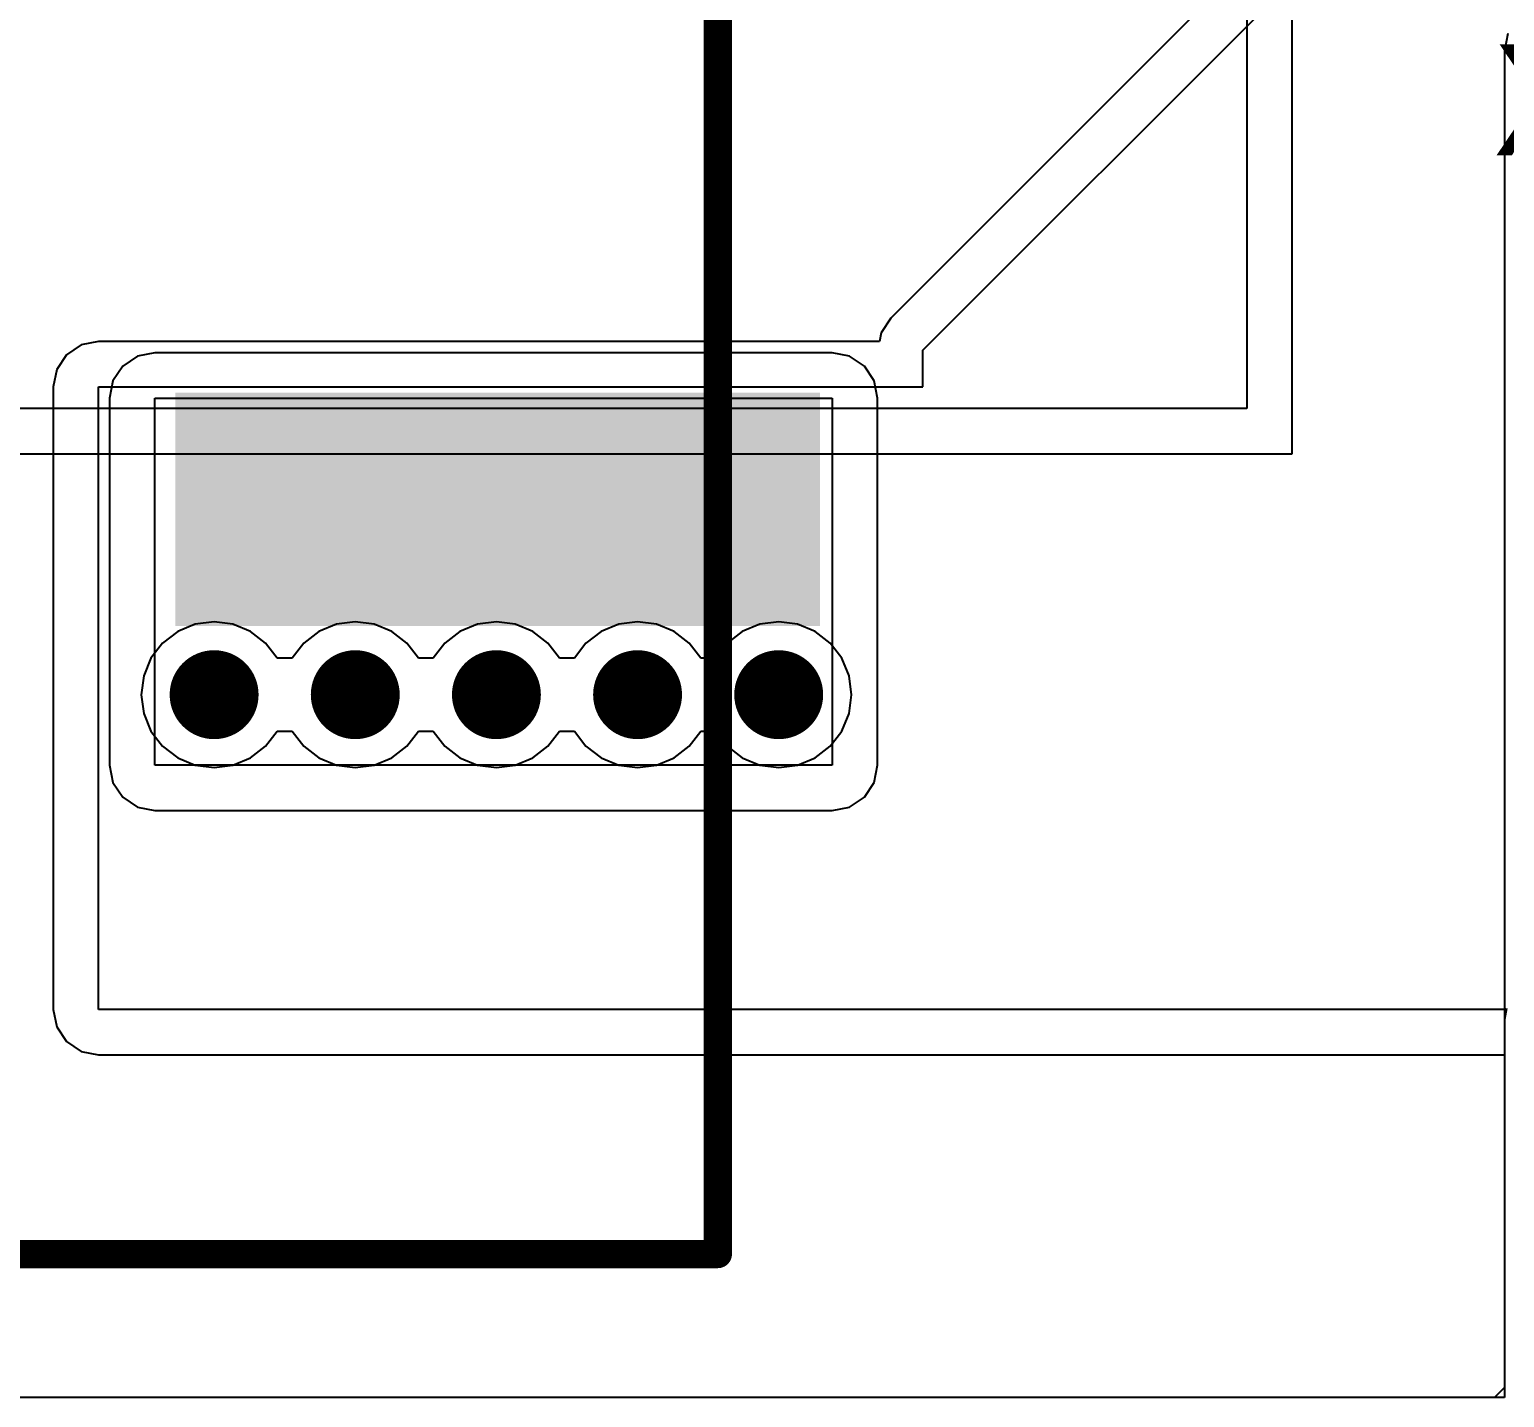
# Model space of a CAD drawing. Header units: millimetres. Extents: x 5 to 399, y 5 to 287.
# Drawn here: x 184.35 to 197.62, y 111.87 to 124.18 of the extents above; entities that cross this region are included whole.
import ezdxf

# ---------------------------------------------------------------- set-up
doc = ezdxf.new("R2010")
doc.units = ezdxf.units.MM
for name, color, linetype in [('BottomLayer', 5, 'Continuous'), ('DrillDrawing', 1, 'Continuous'), ('DrillGuide', 244, 'Continuous'), ('MidLayer1', 16, 'Continuous'), ('MidLayer2', 76, 'Continuous'), ('MultiLayer', 9, 'Continuous'), ('TopLayer', 1, 'Continuous'), ('TopOverlay', 2, 'Continuous'), ('TopPaste', 8, 'Continuous'), ('TopSolder', 216, 'Continuous'), ('ViaHoleLayer', 16, 'Continuous')]:
    doc.layers.add(name, color=color, linetype=linetype)

# ---------------------------------------------------------------- blocks, each defined once
blk = doc.blocks.new('SMD_CAP_PANASONIC_H13_69')
at = {"layer": 'TopLayer'}
blk.add_solid([(-7.7, -1), (-2, -1), (-7.7, 1), (-2, 1)], dxfattribs=at)
at = {"layer": 'TopOverlay', "const_width": 0.254}
for points in [[(4.044, 6.7), (-6.833, 6.7)], [(-6.833, 6.7), (-6.833, -6.7)]]:
    blk.add_lwpolyline(points, dxfattribs=at)
at = {"layer": 'TopOverlay', "const_width": 0.127}
blk.add_lwpolyline([(-6.896, 6.7, 1), (-6.769, 6.7, 1)], format="xyb", close=True, dxfattribs=at)
blk.add_lwpolyline([(-6.896, 6.7, 1), (-6.769, 6.7, 1)], format="xyb", close=True, dxfattribs=at)
at = {"layer": 'TopPaste'}
blk.add_solid([(-7.7, -1), (-2, -1), (-7.7, 1), (-2, 1)], dxfattribs=at)
at = {"layer": 'TopSolder'}
blk.add_solid([(-7.75, -1.05), (-1.95, -1.05), (-7.75, 1.05), (-1.95, 1.05)], dxfattribs=at)

msp = doc.modelspace()

# ---------------------------------------------------------------- linework, layer by layer
at = {"layer": 'BottomLayer'}
for p, q in [((185.842, 118.828), (185.684, 118.762)), ((186.012, 118.85), (185.842, 118.828)), ((186.181, 118.828), (186.012, 118.85)), ((186.34, 118.762), (186.181, 118.828)), ((187.112, 118.828), (186.954, 118.762)), ((187.282, 118.85), (187.112, 118.828)), ((187.451, 118.828), (187.282, 118.85)), ((187.61, 118.762), (187.451, 118.828)), ((188.382, 118.828), (188.224, 118.762)), ((188.552, 118.85), (188.382, 118.828)), ((188.721, 118.828), (188.552, 118.85)), ((188.88, 118.762), (188.721, 118.828)), ((189.652, 118.828), (189.494, 118.762)), ((189.822, 118.85), (189.652, 118.828)), ((189.991, 118.828), (189.822, 118.85)), ((190.15, 118.762), (189.991, 118.828)), ((190.922, 118.828), (190.764, 118.762)), ((191.092, 118.85), (190.922, 118.828)), ((191.261, 118.828), (191.092, 118.85)), ((191.42, 118.762), (191.261, 118.828)), ((185.548, 118.658), (185.444, 118.522)), ((185.684, 118.762), (185.548, 118.658)), ((186.475, 118.658), (186.34, 118.762)), ((186.58, 118.522), (186.475, 118.658)), ((186.818, 118.658), (186.714, 118.522)), ((186.954, 118.762), (186.818, 118.658)), ((187.745, 118.658), (187.61, 118.762)), ((187.85, 118.522), (187.745, 118.658)), ((188.088, 118.658), (187.984, 118.522)), ((188.224, 118.762), (188.088, 118.658)), ((189.015, 118.658), (188.88, 118.762)), ((189.12, 118.522), (189.015, 118.658)), ((189.358, 118.658), (189.254, 118.522)), ((189.494, 118.762), (189.358, 118.658)), ((190.285, 118.658), (190.15, 118.762)), ((190.39, 118.522), (190.285, 118.658)), ((190.628, 118.658), (190.524, 118.522)), ((190.764, 118.762), (190.628, 118.658)), ((191.555, 118.658), (191.42, 118.762)), ((191.66, 118.522), (191.555, 118.658)), ((185.444, 118.522), (185.379, 118.364)), ((186.714, 118.522), (186.58, 118.522)), ((187.984, 118.522), (187.85, 118.522)), ((189.254, 118.522), (189.12, 118.522)), ((190.524, 118.522), (190.39, 118.522)), ((191.725, 118.364), (191.66, 118.522)), ((185.379, 118.364), (185.356, 118.194)), ((191.747, 118.194), (191.725, 118.364)), ((185.356, 118.194), (185.379, 118.025)), ((191.725, 118.025), (191.747, 118.194)), ((185.379, 118.025), (185.444, 117.867)), ((191.66, 117.867), (191.725, 118.025)), ((185.444, 117.867), (185.548, 117.731)), ((186.475, 117.731), (186.58, 117.867)), ((186.58, 117.867), (186.714, 117.867)), ((186.714, 117.867), (186.818, 117.731)), ((187.745, 117.731), (187.85, 117.867)), ((187.85, 117.867), (187.984, 117.867)), ((187.984, 117.867), (188.088, 117.731)), ((189.015, 117.731), (189.12, 117.867)), ((189.12, 117.867), (189.254, 117.867)), ((189.254, 117.867), (189.358, 117.731)), ((190.285, 117.731), (190.39, 117.867)), ((190.39, 117.867), (190.524, 117.867)), ((190.524, 117.867), (190.628, 117.731)), ((191.555, 117.731), (191.66, 117.867)), ((185.548, 117.731), (185.684, 117.627)), ((186.34, 117.627), (186.475, 117.731)), ((186.818, 117.731), (186.954, 117.627)), ((187.61, 117.627), (187.745, 117.731)), ((188.088, 117.731), (188.224, 117.627)), ((188.88, 117.627), (189.015, 117.731)), ((189.358, 117.731), (189.494, 117.627)), ((190.15, 117.627), (190.285, 117.731)), ((190.628, 117.731), (190.764, 117.627)), ((191.42, 117.627), (191.555, 117.731)), ((185.684, 117.627), (185.842, 117.561)), ((186.181, 117.561), (186.34, 117.627)), ((186.954, 117.627), (187.112, 117.561)), ((187.451, 117.561), (187.61, 117.627)), ((188.224, 117.627), (188.382, 117.561)), ((188.721, 117.561), (188.88, 117.627)), ((189.494, 117.627), (189.652, 117.561)), ((189.991, 117.561), (190.15, 117.627)), ((190.764, 117.627), (190.922, 117.561)), ((191.261, 117.561), (191.42, 117.627)), ((185.842, 117.561), (186.012, 117.539)), ((186.012, 117.539), (186.181, 117.561)), ((187.112, 117.561), (187.282, 117.539)), ((187.282, 117.539), (187.451, 117.561)), ((188.382, 117.561), (188.552, 117.539)), ((188.552, 117.539), (188.721, 117.561)), ((189.652, 117.561), (189.822, 117.539)), ((189.822, 117.539), (189.991, 117.561)), ((190.922, 117.561), (191.092, 117.539)), ((191.092, 117.539), (191.261, 117.561)), ((197.641, 115.371), (197.621, 115.272)), ((197.621, 115.272), (197.621, 115.272)), ((197.621, 115.272), (197.621, 111.961)), ((197.621, 111.961), (197.531, 111.872)), ((197.531, 111.872), (158.236, 111.872))]:
    msp.add_line(p, q, dxfattribs=at)
at = {"layer": 'BottomLayer', "const_width": 0.4}
for points in [[(185.812, 118.194, 1), (186.212, 118.194, 1)], [(187.082, 118.194, 1), (187.482, 118.194, 1)], [(188.352, 118.194, 1), (188.752, 118.194, 1)], [(189.622, 118.194, 1), (190.022, 118.194, 1)], [(190.892, 118.194, 1), (191.292, 118.194, 1)]]:
    msp.add_lwpolyline(points, format="xyb", close=True, dxfattribs=at)
at = {"layer": 'DrillDrawing'}
for points, const_width in [([(186.266, 118.194, 1), (185.758, 118.194, 1)], 0.0508), ([(187.536, 118.194, 1), (187.028, 118.194, 1)], 0.0508), ([(188.806, 118.194, 1), (188.298, 118.194, 1)], 0.0508), ([(190.076, 118.194, 1), (189.568, 118.194, 1)], 0.0508), ([(191.346, 118.194, 1), (190.838, 118.194, 1)], 0.0508), ([(185.745, 118.194, 1), (185.77, 118.194, 1)], 0.0254), ([(186.253, 118.194, 1), (186.278, 118.194, 1)], 0.0254), ([(187.015, 118.194, 1), (187.04, 118.194, 1)], 0.0254), ([(187.523, 118.194, 1), (187.548, 118.194, 1)], 0.0254), ([(188.285, 118.194, 1), (188.31, 118.194, 1)], 0.0254), ([(188.793, 118.194, 1), (188.818, 118.194, 1)], 0.0254), ([(189.555, 118.194, 1), (189.58, 118.194, 1)], 0.0254), ([(190.063, 118.194, 1), (190.088, 118.194, 1)], 0.0254), ([(190.825, 118.194, 1), (190.85, 118.194, 1)], 0.0254), ([(191.333, 118.194, 1), (191.358, 118.194, 1)], 0.0254)]:
    msp.add_lwpolyline(points, format="xyb", close=True, dxfattribs=dict(at, const_width=const_width))
at = {"layer": 'DrillGuide', "const_width": 0.2}
for points in [[(185.912, 118.194, 1), (186.112, 118.194, 1)], [(187.182, 118.194, 1), (187.382, 118.194, 1)], [(188.452, 118.194, 1), (188.652, 118.194, 1)], [(189.722, 118.194, 1), (189.922, 118.194, 1)], [(190.992, 118.194, 1), (191.192, 118.194, 1)]]:
    msp.add_lwpolyline(points, format="xyb", close=True, dxfattribs=at)
at = {"layer": 'MidLayer1'}
for p, q in [((196.679, 126.159), (192.102, 121.582)), ((192.39, 121.293), (196.968, 125.871)), ((192.102, 121.582), (192.013, 121.449)), ((192.013, 121.449), (191.998, 121.371)), ((184.817, 121.34), (184.685, 121.251)), ((184.973, 121.371), (184.817, 121.34)), ((191.998, 121.371), (184.973, 121.371)), ((184.685, 121.251), (184.596, 121.119)), ((192.39, 120.963), (192.39, 121.293)), ((184.596, 121.119), (184.565, 120.963)), ((184.565, 120.963), (184.565, 115.362)), ((184.973, 115.362), (184.973, 120.963)), ((184.973, 120.963), (192.39, 120.963)), ((184.565, 115.362), (184.596, 115.206)), ((197.624, 115.362), (184.973, 115.362)), ((184.596, 115.206), (184.685, 115.073)), ((184.685, 115.073), (184.817, 114.985)), ((184.817, 114.985), (184.973, 114.954)), ((184.973, 114.954), (197.621, 114.954)), ((197.621, 114.954), (197.621, 111.872)), ((197.621, 111.872), (156.222, 111.872))]:
    msp.add_line(p, q, dxfattribs=at)
at = {"layer": 'MidLayer1', "const_width": 0.4}
for points in [[(185.812, 118.194, 1), (186.212, 118.194, 1)], [(187.082, 118.194, 1), (187.482, 118.194, 1)], [(188.352, 118.194, 1), (188.752, 118.194, 1)], [(189.622, 118.194, 1), (190.022, 118.194, 1)], [(190.892, 118.194, 1), (191.292, 118.194, 1)]]:
    msp.add_lwpolyline(points, format="xyb", close=True, dxfattribs=at)
at = {"layer": 'MidLayer2'}
for p, q in [((195.305, 125.674), (195.305, 120.77)), ((195.712, 120.362), (195.712, 125.674)), ((197.652, 124.142), (197.621, 123.986)), ((197.621, 123.986), (197.621, 111.872)), ((195.305, 120.77), (174.085, 120.77)), ((173.916, 120.362), (195.712, 120.362)), ((185.842, 118.828), (185.684, 118.762)), ((186.012, 118.85), (185.842, 118.828)), ((186.181, 118.828), (186.012, 118.85)), ((186.34, 118.762), (186.181, 118.828)), ((187.112, 118.828), (186.954, 118.762)), ((187.282, 118.85), (187.112, 118.828)), ((187.451, 118.828), (187.282, 118.85)), ((187.61, 118.762), (187.451, 118.828)), ((188.382, 118.828), (188.224, 118.762)), ((188.552, 118.85), (188.382, 118.828)), ((188.721, 118.828), (188.552, 118.85)), ((188.88, 118.762), (188.721, 118.828)), ((189.652, 118.828), (189.494, 118.762)), ((189.822, 118.85), (189.652, 118.828)), ((189.991, 118.828), (189.822, 118.85)), ((190.15, 118.762), (189.991, 118.828)), ((190.922, 118.828), (190.764, 118.762)), ((191.092, 118.85), (190.922, 118.828)), ((191.261, 118.828), (191.092, 118.85)), ((191.42, 118.762), (191.261, 118.828)), ((185.548, 118.658), (185.444, 118.522)), ((185.684, 118.762), (185.548, 118.658)), ((186.475, 118.658), (186.34, 118.762)), ((186.58, 118.522), (186.475, 118.658)), ((186.818, 118.658), (186.714, 118.522)), ((186.954, 118.762), (186.818, 118.658)), ((187.745, 118.658), (187.61, 118.762)), ((187.85, 118.522), (187.745, 118.658)), ((188.088, 118.658), (187.984, 118.522)), ((188.224, 118.762), (188.088, 118.658)), ((189.015, 118.658), (188.88, 118.762)), ((189.12, 118.522), (189.015, 118.658)), ((189.358, 118.658), (189.254, 118.522)), ((189.494, 118.762), (189.358, 118.658)), ((190.285, 118.658), (190.15, 118.762)), ((190.39, 118.522), (190.285, 118.658)), ((190.628, 118.658), (190.524, 118.522)), ((190.764, 118.762), (190.628, 118.658)), ((191.555, 118.658), (191.42, 118.762)), ((191.66, 118.522), (191.555, 118.658)), ((185.444, 118.522), (185.379, 118.364)), ((186.714, 118.522), (186.58, 118.522)), ((187.984, 118.522), (187.85, 118.522)), ((189.254, 118.522), (189.12, 118.522)), ((190.524, 118.522), (190.39, 118.522)), ((191.725, 118.364), (191.66, 118.522)), ((185.379, 118.364), (185.356, 118.194)), ((191.747, 118.194), (191.725, 118.364)), ((185.356, 118.194), (185.379, 118.025)), ((191.725, 118.025), (191.747, 118.194)), ((185.379, 118.025), (185.444, 117.867)), ((191.66, 117.867), (191.725, 118.025)), ((185.444, 117.867), (185.548, 117.731)), ((186.475, 117.731), (186.58, 117.867)), ((186.58, 117.867), (186.714, 117.867)), ((186.714, 117.867), (186.818, 117.731)), ((187.745, 117.731), (187.85, 117.867)), ((187.85, 117.867), (187.984, 117.867)), ((187.984, 117.867), (188.088, 117.731)), ((189.015, 117.731), (189.12, 117.867)), ((189.12, 117.867), (189.254, 117.867)), ((189.254, 117.867), (189.358, 117.731)), ((190.285, 117.731), (190.39, 117.867)), ((190.39, 117.867), (190.524, 117.867)), ((190.524, 117.867), (190.628, 117.731)), ((191.555, 117.731), (191.66, 117.867)), ((185.548, 117.731), (185.684, 117.627)), ((186.34, 117.627), (186.475, 117.731)), ((186.818, 117.731), (186.954, 117.627)), ((187.61, 117.627), (187.745, 117.731)), ((188.088, 117.731), (188.224, 117.627)), ((188.88, 117.627), (189.015, 117.731)), ((189.358, 117.731), (189.494, 117.627)), ((190.15, 117.627), (190.285, 117.731)), ((190.628, 117.731), (190.764, 117.627)), ((191.42, 117.627), (191.555, 117.731)), ((185.684, 117.627), (185.842, 117.561)), ((186.181, 117.561), (186.34, 117.627)), ((186.954, 117.627), (187.112, 117.561)), ((187.451, 117.561), (187.61, 117.627)), ((188.224, 117.627), (188.382, 117.561)), ((188.721, 117.561), (188.88, 117.627)), ((189.494, 117.627), (189.652, 117.561)), ((189.991, 117.561), (190.15, 117.627)), ((190.764, 117.627), (190.922, 117.561)), ((191.261, 117.561), (191.42, 117.627)), ((185.842, 117.561), (186.012, 117.539)), ((186.012, 117.539), (186.181, 117.561)), ((187.112, 117.561), (187.282, 117.539)), ((187.282, 117.539), (187.451, 117.561)), ((188.382, 117.561), (188.552, 117.539)), ((188.552, 117.539), (188.721, 117.561)), ((189.652, 117.561), (189.822, 117.539)), ((189.822, 117.539), (189.991, 117.561)), ((190.922, 117.561), (191.092, 117.539)), ((191.092, 117.539), (191.261, 117.561)), ((197.621, 111.872), (156.222, 111.872))]:
    msp.add_line(p, q, dxfattribs=at)
at = {"layer": 'MidLayer2', "const_width": 0.4}
for points in [[(185.812, 118.194, 1), (186.212, 118.194, 1)], [(187.082, 118.194, 1), (187.482, 118.194, 1)], [(188.352, 118.194, 1), (188.752, 118.194, 1)], [(189.622, 118.194, 1), (190.022, 118.194, 1)], [(190.892, 118.194, 1), (191.292, 118.194, 1)]]:
    msp.add_lwpolyline(points, format="xyb", close=True, dxfattribs=at)
at = {"layer": 'MultiLayer', "const_width": 0.4}
for points in [[(185.812, 118.194, 1), (186.212, 118.194, 1)], [(187.082, 118.194, 1), (187.482, 118.194, 1)], [(188.352, 118.194, 1), (188.752, 118.194, 1)], [(189.622, 118.194, 1), (190.022, 118.194, 1)], [(190.892, 118.194, 1), (191.292, 118.194, 1)]]:
    msp.add_lwpolyline(points, format="xyb", close=True, dxfattribs=at)
at = {"layer": 'TopLayer'}
for p, q in [((185.322, 121.239), (185.19, 121.15)), ((185.478, 121.27), (185.322, 121.239)), ((191.574, 121.27), (185.478, 121.27)), ((191.73, 121.239), (191.574, 121.27)), ((191.863, 121.15), (191.73, 121.239)), ((185.19, 121.15), (185.102, 121.018)), ((191.951, 121.018), (191.863, 121.15)), ((185.102, 121.018), (185.071, 120.862)), ((191.982, 120.862), (191.951, 121.018)), ((185.071, 120.862), (185.071, 117.559)), ((185.478, 120.862), (191.574, 120.862)), ((185.478, 117.559), (185.478, 120.862)), ((191.574, 120.862), (191.574, 117.559)), ((191.982, 117.559), (191.982, 120.862)), ((185.071, 117.559), (185.102, 117.403)), ((191.574, 117.559), (185.478, 117.559)), ((191.951, 117.403), (191.982, 117.559)), ((185.102, 117.403), (185.19, 117.271)), ((191.863, 117.271), (191.951, 117.403)), ((185.19, 117.271), (185.322, 117.183)), ((191.73, 117.183), (191.863, 117.271)), ((185.322, 117.183), (185.478, 117.152)), ((185.478, 117.152), (191.574, 117.152)), ((191.574, 117.152), (191.73, 117.183)), ((197.641, 115.371), (197.621, 115.272)), ((197.621, 115.272), (197.621, 115.272)), ((197.621, 115.272), (197.621, 111.961)), ((197.621, 111.961), (197.531, 111.872)), ((197.531, 111.872), (158.236, 111.872))]:
    msp.add_line(p, q, dxfattribs=at)
at = {"layer": 'TopLayer', "const_width": 0.4}
for points in [[(185.812, 118.194, 1), (186.212, 118.194, 1)], [(187.082, 118.194, 1), (187.482, 118.194, 1)], [(188.352, 118.194, 1), (188.752, 118.194, 1)], [(189.622, 118.194, 1), (190.022, 118.194, 1)], [(190.892, 118.194, 1), (191.292, 118.194, 1)]]:
    msp.add_lwpolyline(points, format="xyb", close=True, dxfattribs=at)
at = {"layer": 'ViaHoleLayer', "const_width": 0.2}
for points in [[(185.912, 118.194, 1), (186.112, 118.194, 1)], [(187.182, 118.194, 1), (187.382, 118.194, 1)], [(188.452, 118.194, 1), (188.652, 118.194, 1)], [(189.722, 118.194, 1), (189.922, 118.194, 1)], [(190.992, 118.194, 1), (191.192, 118.194, 1)]]:
    msp.add_lwpolyline(points, format="xyb", close=True, dxfattribs=at)

# ---------------------------------------------------------------- block references
at = {"rotation": 180}
msp.add_blockref('SMD_CAP_PANASONIC_H13_69', (183.712, 119.862), dxfattribs=at)

# ---------------------------------------------------------------- texts
at = {"layer": 'TopOverlay'}
msp.add_text('X2', height=1, dxfattribs=at).set_placement((197.521, 123.046))

doc.saveas('drawing.dxf')
